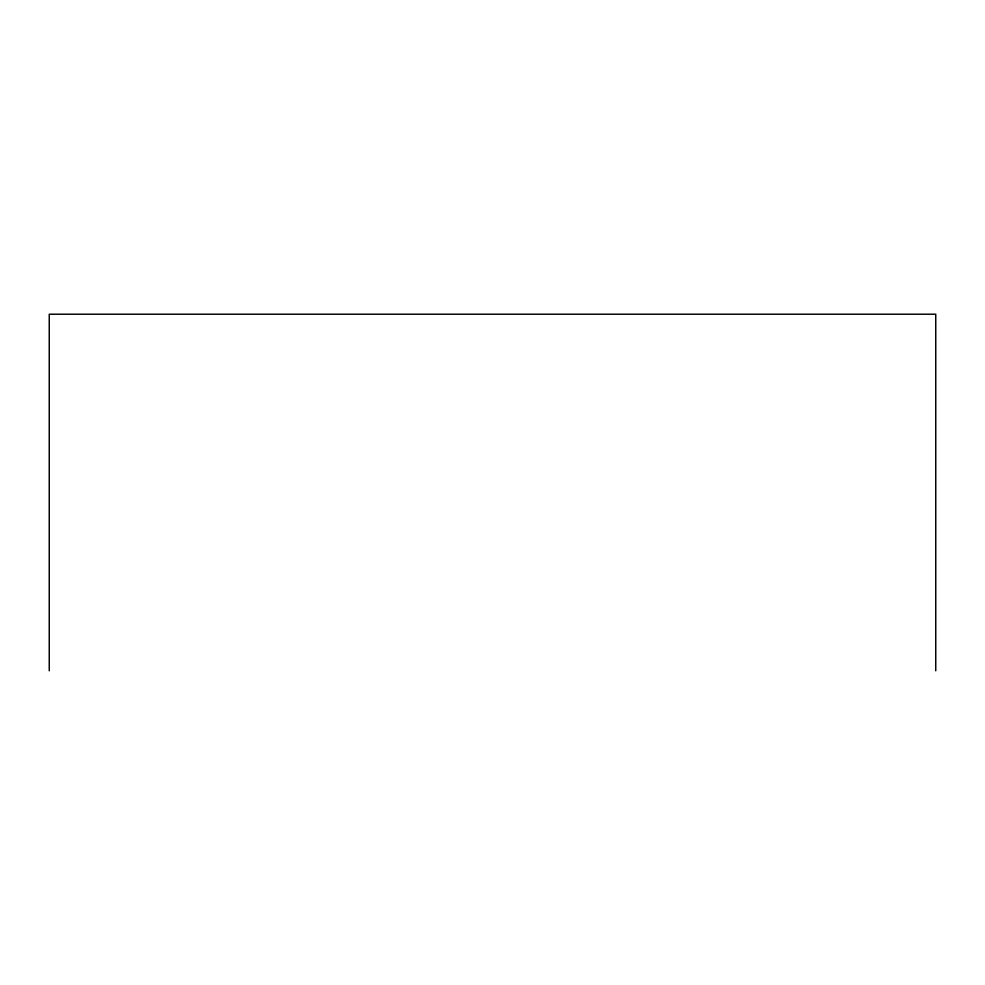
<?xml version="1.0" encoding="UTF-8"?>
<svg xmlns="http://www.w3.org/2000/svg" width="985" height="985" viewBox="0 0 985 985"><rect width="100%" height="100%" fill="white"/><g stroke="black" fill="none" stroke-linecap="round" stroke-linejoin="round"><path stroke-width="1.48" d="M935.75 670.785L935.75 314.215L49.25 314.215L49.25 670.785"/></g></svg>
